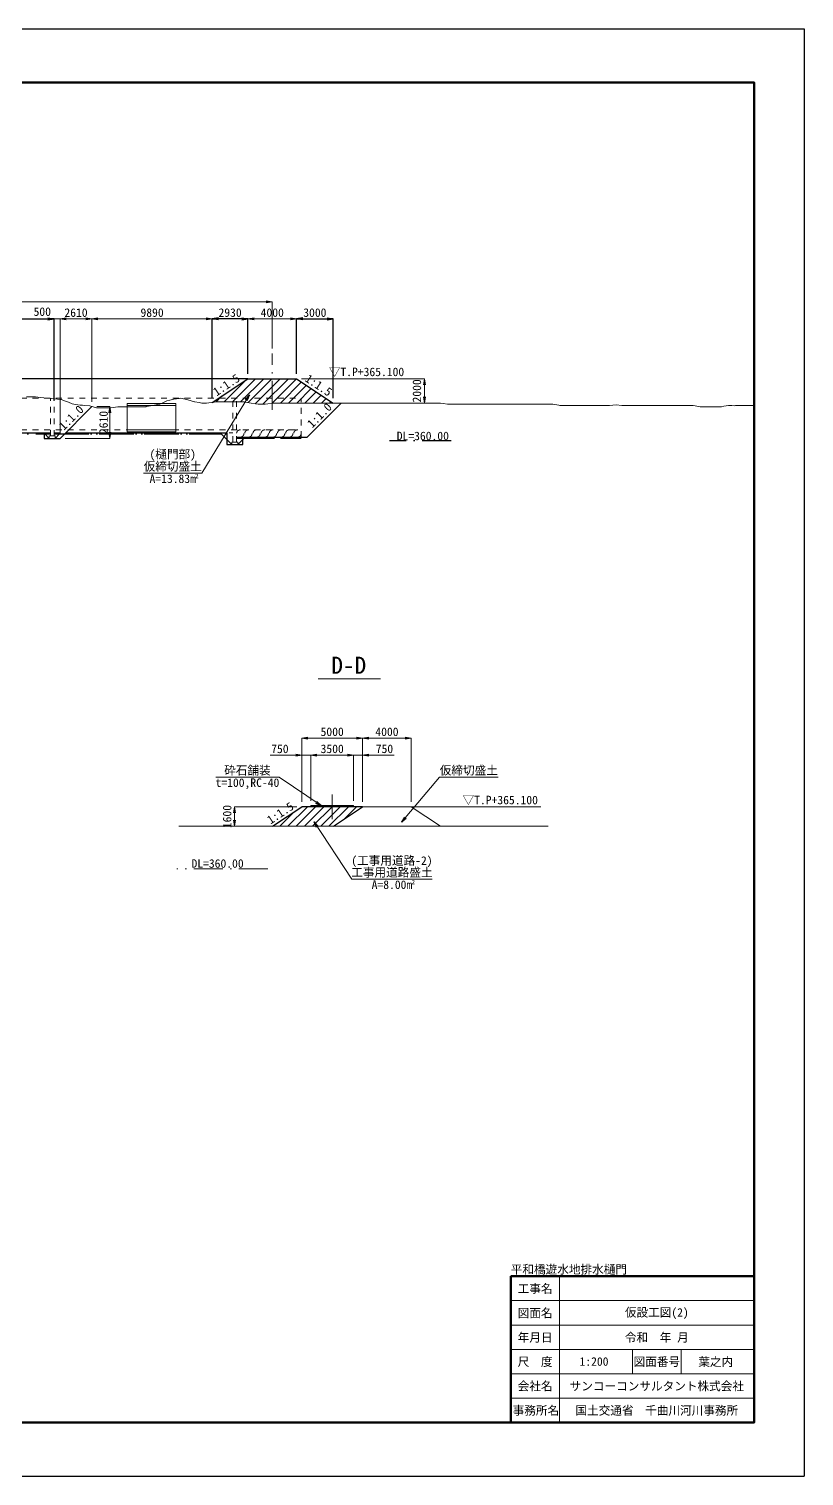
# Model space of a CAD drawing. Header units: millimetres. Extents: x -256476 to 341554, y -216330 to 457415.
# Drawn here: x 108197 to 171890, y -216330 to -97530 of the extents above; entities that cross this region are included whole.
import ezdxf
from ezdxf.enums import TextEntityAlignment as Align

# ---------------------------------------------------------------- set-up
doc = ezdxf.new("R2010")
doc.units = ezdxf.units.MM
doc.header["$LTSCALE"] = 400
doc.header["$PDSIZE"] = 300
doc.linetypes.add('SXF_一点短鎖線', pattern=[9.25, 6, -1.5, 0.25, -1.5])
doc.linetypes.add('SXF_跳び破線', pattern=[12, 6, -6])
doc.layers.get('Defpoints').update_dxf_attribs({"color": 153})
for name, color, linetype, lineweight in [('D-BGD', 7, 'Continuous', 13), ('D-BMK', 2, 'SXF_一点短鎖線', 13), ('D-BYP', 7, 'Continuous', 13), ('D-BYP-STR1', 2, 'Continuous', 13), ('D-BYP-STR2', 6, 'Continuous', 25), ('D-STR', 1, 'Continuous', 25), ('D-STR-DIM', 7, 'Continuous', 13), ('D-STR-HTXT', 7, 'Continuous', 13), ('D-STR-TXT', 7, 'Continuous', 13), ('D-TTL', 2, 'Continuous', 140), ('D-TTL-FRAM', 2, 'Continuous', 50), ('D-TTL-LINE', 7, 'Continuous', 13), ('D-TTL-TXT', 7, 'Continuous', 13)]:
    doc.layers.add(name, color=color, linetype=linetype, lineweight=lineweight)
doc.layers.add('Defpoints2', color=11, linetype='Continuous', plot=False)
doc.styles.add('MS ゴシック', font='MS Gothic.ttf')
doc.styles.add('ＭＳ ゴシック', font='MS Gothic.ttf')
doc.dimstyles.new('DIM-200-F', dxfattribs={"dimscale": 200, "dimtxt": 3.5, "dimasz": 2.5, "dimexe": 0, "dimexo": 2, "dimgap": 0.8, "dimtad": 1, "dimdec": 0, "dimzin": 0, "dimdsep": 46, "dimtxsty": 'MS ゴシック', "dimblk": 'OPEN', "dimcen": 0.1, "dimclrd": 256, "dimclre": 256, "dimclrt": 256, "dimaunit": 1, "dimadec": 4, "dimazin": 0, "dimtfac": 1, "dimtdec": 0, "dimtmove": 2, "dimatfit": 3, "dimldrblk": 'OPEN', "dimfxl": 1, "dimtolj": 1, "dimtzin": 0, "dimlwd": -1, "dimlwe": -1, "dimarcsym": 2})

# ---------------------------------------------------------------- blocks, each defined once
blk = doc.blocks.new('_Open')
at = {"color": 0, "linetype": 'ByBlock', "lineweight": -2}
for p, q in [((-1, 0.17), (0, 0)), ((-1, -0.17), (0, 0)), ((0, 0), (-1, 0))]:
    blk.add_line(p, q, dxfattribs=at)
blk = doc.blocks.new('*D24')
at = {"layer": 'D-STR-DIM', "transparency": 16777216}
for p, q in [((126192, -125842), (126192, -121332)), ((126692, -121332), (129692, -121332)), ((130192, -125842), (130192, -121332))]:
    blk.add_line(p, q, dxfattribs=at)
at = {"layer": 'Defpoints', "color": 0, "transparency": 16777216}
for p in [(130192, -121332), (126192, -126242, 354000), (130192, -126242, 354000)]:
    blk.add_point(p, dxfattribs=at)
at = {"layer": 'D-STR-DIM', "transparency": 16777216, "xscale": 500, "yscale": 500, "zscale": 500, "rotation": 180}
blk.add_blockref('_Open', (126192, -121332), dxfattribs=at)
at = {"layer": 'D-STR-DIM', "transparency": 16777216, "xscale": 500, "yscale": 500, "zscale": 500}
blk.add_blockref('_Open', (130192, -121332), dxfattribs=at)
at = {"layer": 'D-STR-DIM', "transparency": 16777216, "insert": (128192, -120822), "char_height": 700, "attachment_point": 5, "style": 'MS ゴシック'}
blk.add_mtext('\\A1;4000', dxfattribs=at)
blk = doc.blocks.new('*D37')
at = {"layer": 'D-STR-DIM', "transparency": 16777216}
for p, q in [((130592, -126242), (140705, -126242)), ((140705, -127742), (140705, -126742)), ((133592, -128242), (140705, -128242))]:
    blk.add_line(p, q, dxfattribs=at)
at = {"layer": 'Defpoints', "color": 0, "transparency": 16777216}
for p in [(130192, -126242, 354000), (140705, -126242), (133192, -128242, 354000)]:
    blk.add_point(p, dxfattribs=at)
at = {"layer": 'D-STR-DIM', "transparency": 16777216, "xscale": 500, "yscale": 500, "zscale": 500}
for p, rotation in [((140705, -126242), 90), ((140705, -128242), 270)]:
    blk.add_blockref('_Open', p, dxfattribs=dict(at, rotation=rotation))
at = {"layer": 'D-STR-DIM', "transparency": 16777216, "insert": (140078, -127242), "char_height": 700, "attachment_point": 5, "rotation": 90, "style": 'MS ゴシック'}
blk.add_mtext('\\A1;2000', dxfattribs=at)
blk = doc.blocks.new('*D38')
at = {"layer": 'D-STR-DIM', "transparency": 16777216}
for p, q in [((75224, -122818), (75224, -119932)), ((127692, -119932), (75724, -119932)), ((128192, -123775), (128192, -119932))]:
    blk.add_line(p, q, dxfattribs=at)
at = {"layer": 'Defpoints', "color": 0, "transparency": 16777216}
for p in [(75224, -119932), (75224, -123218, 354000), (128192, -124175, 354000)]:
    blk.add_point(p, dxfattribs=at)
at = {"layer": 'D-STR-DIM', "transparency": 16777216, "xscale": 500, "yscale": 500, "zscale": 500, "rotation": 180}
blk.add_blockref('_Open', (75224, -119932), dxfattribs=at)
at = {"layer": 'D-STR-DIM', "transparency": 16777216, "xscale": 500, "yscale": 500, "zscale": 500}
blk.add_blockref('_Open', (128192, -119932), dxfattribs=at)
at = {"layer": 'D-STR-DIM', "transparency": 16777216, "insert": (101708, -119422), "char_height": 700, "attachment_point": 5, "style": 'MS ゴシック'}
blk.add_mtext('\\A1;52970', dxfattribs=at)
blk = doc.blocks.new('*D98')
at = {"layer": 'D-STR-DIM', "transparency": 16777216}
for p, q in [((135615, -160991), (135615, -155743)), ((136115, -155743), (139115, -155743)), ((139615, -160991), (139615, -155743))]:
    blk.add_line(p, q, dxfattribs=at)
at = {"layer": 'Defpoints', "color": 0, "transparency": 16777216}
for p in [(139615, -155743), (135615, -161391), (139615, -161391)]:
    blk.add_point(p, dxfattribs=at)
at = {"layer": 'D-STR-DIM', "transparency": 16777216, "xscale": 500, "yscale": 500, "zscale": 500, "rotation": 180}
blk.add_blockref('_Open', (135615, -155743), dxfattribs=at)
at = {"layer": 'D-STR-DIM', "transparency": 16777216, "xscale": 500, "yscale": 500, "zscale": 500}
blk.add_blockref('_Open', (139615, -155743), dxfattribs=at)
at = {"layer": 'D-STR-DIM', "transparency": 16777216, "insert": (137615, -155233), "char_height": 700, "attachment_point": 5, "style": 'MS ゴシック'}
blk.add_mtext('\\A1;4000', dxfattribs=at)
blk = doc.blocks.new('*D99')
at = {"layer": 'D-STR-DIM', "transparency": 16777216}
for p, q in [((130615, -160991), (130615, -155743)), ((131115, -155743), (135115, -155743)), ((135615, -160991), (135615, -155743))]:
    blk.add_line(p, q, dxfattribs=at)
at = {"layer": 'Defpoints', "color": 0, "transparency": 16777216}
for p in [(135615, -155743), (130615, -161391), (135615, -161391)]:
    blk.add_point(p, dxfattribs=at)
at = {"layer": 'D-STR-DIM', "transparency": 16777216, "xscale": 500, "yscale": 500, "zscale": 500, "rotation": 180}
blk.add_blockref('_Open', (130615, -155743), dxfattribs=at)
at = {"layer": 'D-STR-DIM', "transparency": 16777216, "xscale": 500, "yscale": 500, "zscale": 500}
blk.add_blockref('_Open', (135615, -155743), dxfattribs=at)
at = {"layer": 'D-STR-DIM', "transparency": 16777216, "insert": (133115, -155233), "char_height": 700, "attachment_point": 5, "style": 'MS ゴシック'}
blk.add_mtext('\\A1;5000', dxfattribs=at)
blk = doc.blocks.new('*D100')
at = {"layer": 'D-STR-DIM', "transparency": 16777216}
for p, q in [((130215, -161391), (125079, -161391)), ((125079, -161891), (125079, -162491)), ((127815, -162991), (125079, -162991))]:
    blk.add_line(p, q, dxfattribs=at)
at = {"layer": 'Defpoints', "color": 0, "transparency": 16777216}
for p in [(130615, -161391), (125079, -162991), (128215, -162991)]:
    blk.add_point(p, dxfattribs=at)
at = {"layer": 'D-STR-DIM', "transparency": 16777216, "xscale": 500, "yscale": 500, "zscale": 500}
for p, rotation in [((125079, -161391), 90), ((125079, -162991), 270)]:
    blk.add_blockref('_Open', p, dxfattribs=dict(at, rotation=rotation))
at = {"layer": 'D-STR-DIM', "transparency": 16777216, "insert": (124489, -162191), "char_height": 700, "attachment_point": 5, "rotation": 90, "style": 'MS ゴシック'}
blk.add_mtext('\\A1;1600', dxfattribs=at)
blk = doc.blocks.new('*D101')
at = {"layer": 'D-STR-DIM', "transparency": 16777216}
for p, q in [((131365, -160891), (131365, -157143)), ((131865, -157143), (134365, -157143)), ((134865, -160891), (134865, -157143))]:
    blk.add_line(p, q, dxfattribs=at)
at = {"layer": 'Defpoints', "color": 0, "transparency": 16777216}
for p in [(134865, -157143), (131365, -161291), (134865, -161291)]:
    blk.add_point(p, dxfattribs=at)
at = {"layer": 'D-STR-DIM', "transparency": 16777216, "xscale": 500, "yscale": 500, "zscale": 500, "rotation": 180}
blk.add_blockref('_Open', (131365, -157143), dxfattribs=at)
at = {"layer": 'D-STR-DIM', "transparency": 16777216, "xscale": 500, "yscale": 500, "zscale": 500}
blk.add_blockref('_Open', (134865, -157143), dxfattribs=at)
at = {"layer": 'D-STR-DIM', "transparency": 16777216, "insert": (133115, -156633), "char_height": 700, "attachment_point": 5, "style": 'MS ゴシック'}
blk.add_mtext('\\A1;3500', dxfattribs=at)
blk = doc.blocks.new('*D102')
at = {"layer": 'D-STR-DIM', "transparency": 16777216}
for p, q in [((134365, -157143), (133865, -157143)), ((134865, -160891), (134865, -157143)), ((134865, -157143), (135615, -157143)), ((135615, -160991), (135615, -157143)), ((136115, -157143), (138207, -157143))]:
    blk.add_line(p, q, dxfattribs=at)
at = {"layer": 'Defpoints', "color": 0, "transparency": 16777216}
for p in [(135615, -157143), (134865, -161291), (135615, -161391)]:
    blk.add_point(p, dxfattribs=at)
at = {"layer": 'D-STR-DIM', "transparency": 16777216, "xscale": 500, "yscale": 500, "zscale": 500}
blk.add_blockref('_Open', (134865, -157143), dxfattribs=at)
at = {"layer": 'D-STR-DIM', "transparency": 16777216, "xscale": 500, "yscale": 500, "zscale": 500, "rotation": 180}
blk.add_blockref('_Open', (135615, -157143), dxfattribs=at)
at = {"layer": 'D-STR-DIM', "transparency": 16777216, "insert": (137411, -156633), "char_height": 700, "attachment_point": 5, "style": 'MS ゴシック'}
blk.add_mtext('\\A1;750', dxfattribs=at)
blk = doc.blocks.new('*D103')
at = {"layer": 'D-STR-DIM', "transparency": 16777216}
for p, q in [((130115, -157143), (128023, -157143)), ((130615, -160991), (130615, -157143)), ((131365, -157143), (130615, -157143)), ((131365, -160891), (131365, -157143)), ((131865, -157143), (132365, -157143))]:
    blk.add_line(p, q, dxfattribs=at)
at = {"layer": 'Defpoints', "color": 0, "transparency": 16777216}
for p in [(130615, -157143), (130615, -161391), (131365, -161291)]:
    blk.add_point(p, dxfattribs=at)
at = {"layer": 'D-STR-DIM', "transparency": 16777216, "xscale": 500, "yscale": 500, "zscale": 500}
blk.add_blockref('_Open', (130615, -157143), dxfattribs=at)
at = {"layer": 'D-STR-DIM', "transparency": 16777216, "xscale": 500, "yscale": 500, "zscale": 500, "rotation": 180}
blk.add_blockref('_Open', (131365, -157143), dxfattribs=at)
at = {"layer": 'D-STR-DIM', "transparency": 16777216, "insert": (128819, -156633), "char_height": 700, "attachment_point": 5, "style": 'MS ゴシック'}
blk.add_mtext('\\A1;750', dxfattribs=at)
blk = doc.blocks.new('*D118')
at = {"layer": 'Defpoints', "transparency": 16777216}
for p, q in [((123262, -127795), (123262, -121332)), ((125692, -121332), (123762, -121332)), ((126192, -125842), (126192, -121332))]:
    blk.add_line(p, q, dxfattribs=at)
at = {"layer": 'Defpoints', "color": 0, "transparency": 16777216}
for p in [(123262, -121332), (126192, -126242), (123262, -128195)]:
    blk.add_point(p, dxfattribs=at)
at = {"layer": 'Defpoints', "transparency": 16777216, "xscale": 500, "yscale": 500, "zscale": 500, "rotation": 180}
blk.add_blockref('_Open', (123262, -121332), dxfattribs=at)
at = {"layer": 'Defpoints', "transparency": 16777216, "xscale": 500, "yscale": 500, "zscale": 500}
blk.add_blockref('_Open', (126192, -121332), dxfattribs=at)
at = {"layer": 'Defpoints', "transparency": 16777216, "insert": (124727, -120822), "char_height": 700, "attachment_point": 5, "style": 'MS ゴシック'}
blk.add_mtext('\\A1;2930', dxfattribs=at)
blk = doc.blocks.new('*D119')
at = {"layer": 'Defpoints', "transparency": 16777216}
for p, q in [((130192, -125842), (130192, -121332)), ((130692, -121332), (132692, -121332)), ((133192, -127842), (133192, -121332))]:
    blk.add_line(p, q, dxfattribs=at)
at = {"layer": 'Defpoints', "color": 0, "transparency": 16777216}
for p in [(133192, -121332), (130192, -126242, 354000), (133192, -128242, 354000)]:
    blk.add_point(p, dxfattribs=at)
at = {"layer": 'Defpoints', "transparency": 16777216, "xscale": 500, "yscale": 500, "zscale": 500, "rotation": 180}
blk.add_blockref('_Open', (130192, -121332), dxfattribs=at)
at = {"layer": 'Defpoints', "transparency": 16777216, "xscale": 500, "yscale": 500, "zscale": 500}
blk.add_blockref('_Open', (133192, -121332), dxfattribs=at)
at = {"layer": 'Defpoints', "transparency": 16777216, "insert": (131692, -120822), "char_height": 700, "attachment_point": 5, "style": 'MS ゴシック'}
blk.add_mtext('\\A1;3000', dxfattribs=at)
blk = doc.blocks.new('*D144')
at = {"layer": 'Defpoints', "transparency": 16777216}
for p, q in [((90262, -128030), (90262, -121332)), ((90762, -121332), (109762, -121332)), ((110262, -128030), (110262, -121332))]:
    blk.add_line(p, q, dxfattribs=at)
at = {"layer": 'Defpoints', "color": 0, "transparency": 16777216}
for p in [(110262, -121332), (90262, -128430), (110262, -128430)]:
    blk.add_point(p, dxfattribs=at)
at = {"layer": 'Defpoints', "transparency": 16777216, "xscale": 500, "yscale": 500, "zscale": 500, "rotation": 180}
blk.add_blockref('_Open', (90262, -121332), dxfattribs=at)
at = {"layer": 'Defpoints', "transparency": 16777216, "xscale": 500, "yscale": 500, "zscale": 500}
blk.add_blockref('_Open', (110262, -121332), dxfattribs=at)
at = {"layer": 'Defpoints', "transparency": 16777216, "insert": (100262, -120822), "char_height": 700, "attachment_point": 5, "style": 'MS ゴシック'}
blk.add_mtext('\\A1;20000', dxfattribs=at)
blk = doc.blocks.new('*D145')
at = {"layer": 'D-STR-DIM', "transparency": 16777216}
for p, q in [((113370, -128134), (113370, -121332)), ((113870, -121332), (122762, -121332)), ((123262, -127795), (123262, -121332))]:
    blk.add_line(p, q, dxfattribs=at)
at = {"layer": 'Defpoints', "color": 0, "transparency": 16777216}
for p in [(123262, -121332), (123262, -128195), (113370, -128534)]:
    blk.add_point(p, dxfattribs=at)
at = {"layer": 'D-STR-DIM', "transparency": 16777216, "xscale": 500, "yscale": 500, "zscale": 500, "rotation": 180}
blk.add_blockref('_Open', (113370, -121332), dxfattribs=at)
at = {"layer": 'D-STR-DIM', "transparency": 16777216, "xscale": 500, "yscale": 500, "zscale": 500}
blk.add_blockref('_Open', (123262, -121332), dxfattribs=at)
at = {"layer": 'D-STR-DIM', "transparency": 16777216, "insert": (118316, -120822), "char_height": 700, "attachment_point": 5, "style": 'MS ゴシック'}
blk.add_mtext('\\A1;9890', dxfattribs=at)
blk = doc.blocks.new('*D146')
at = {"layer": 'D-STR-DIM', "transparency": 16777216}
for p, q in [((109762, -121332), (109262, -121332)), ((110262, -128030), (110262, -121332)), ((110262, -121332), (110762, -121332)), ((110762, -130742), (110762, -121332)), ((111262, -121332), (111762, -121332))]:
    blk.add_line(p, q, dxfattribs=at)
at = {"layer": 'Defpoints', "color": 0, "transparency": 16777216}
for p in [(110762, -121332), (110262, -128430), (110762, -131142)]:
    blk.add_point(p, dxfattribs=at)
at = {"layer": 'D-STR-DIM', "transparency": 16777216, "xscale": 500, "yscale": 500, "zscale": 500}
blk.add_blockref('_Open', (110262, -121332), dxfattribs=at)
at = {"layer": 'D-STR-DIM', "transparency": 16777216, "xscale": 500, "yscale": 500, "zscale": 500, "rotation": 180}
blk.add_blockref('_Open', (110762, -121332), dxfattribs=at)
at = {"layer": 'D-STR-DIM', "transparency": 16777216, "insert": (109293, -120742), "char_height": 700, "attachment_point": 5, "style": 'MS ゴシック'}
blk.add_mtext('\\A1;500', dxfattribs=at)
blk = doc.blocks.new('*D147')
at = {"layer": 'D-STR-DIM', "transparency": 16777216}
for p, q in [((110762, -130742), (110762, -121332)), ((111262, -121332), (112870, -121332)), ((113370, -128134), (113370, -121332))]:
    blk.add_line(p, q, dxfattribs=at)
at = {"layer": 'Defpoints', "color": 0, "transparency": 16777216}
for p in [(113370, -121332), (113370, -128534), (110762, -131142)]:
    blk.add_point(p, dxfattribs=at)
at = {"layer": 'D-STR-DIM', "transparency": 16777216, "xscale": 500, "yscale": 500, "zscale": 500, "rotation": 180}
blk.add_blockref('_Open', (110762, -121332), dxfattribs=at)
at = {"layer": 'D-STR-DIM', "transparency": 16777216, "xscale": 500, "yscale": 500, "zscale": 500}
blk.add_blockref('_Open', (113370, -121332), dxfattribs=at)
at = {"layer": 'D-STR-DIM', "transparency": 16777216, "insert": (112066, -120822), "char_height": 700, "attachment_point": 5, "style": 'MS ゴシック'}
blk.add_mtext('\\A1;2610', dxfattribs=at)
blk = doc.blocks.new('*D156')
at = {"layer": 'D-STR-DIM', "transparency": 16777216}
for p, q in [((113770, -128534), (114842, -128534)), ((114842, -129034), (114842, -130642)), ((111162, -131142), (114842, -131142))]:
    blk.add_line(p, q, dxfattribs=at)
at = {"layer": 'Defpoints', "color": 0, "transparency": 16777216}
for p in [(113370, -128534), (110762, -131142), (114842, -131142)]:
    blk.add_point(p, dxfattribs=at)
at = {"layer": 'D-STR-DIM', "transparency": 16777216, "xscale": 500, "yscale": 500, "zscale": 500}
for p, rotation in [((114842, -128534), 90), ((114842, -131142), 270)]:
    blk.add_blockref('_Open', p, dxfattribs=dict(at, rotation=rotation))
at = {"layer": 'D-STR-DIM', "transparency": 16777216, "insert": (114332, -129838), "char_height": 700, "attachment_point": 5, "rotation": 90, "style": 'MS ゴシック'}
blk.add_mtext('\\A1;2610', dxfattribs=at)

msp = doc.modelspace()

# ---------------------------------------------------------------- hatches: boundary and pattern name
at = {"layer": 'D-BYP-STR1', "transparency": 33554687}
h = msp.add_hatch(dxfattribs=at)
h.set_pattern_fill('ANSI31', color=256, scale=150)
h.set_pattern_definition([(45, (0, 15000), (-336.7596, 336.7596), [])])
h.paths.add_polyline_path([(130192, -126241.9), (126192, -126241.9), (123262.1, -128195.2), (123569.3, -128141.9), (123801.8, -128141.9), (124146, -128141.9), (124611.2, -128141.9), (124722.7, -128141.9), (124805.2, -128141.9), (125299.4, -128141.9), (125808.6, -128141.9), (125876.1, -128148.6), (125967.3, -128157.7), (126452.8, -128241.9), (126812, -128304.2), (127029.5, -128341.9), (127323.5, -128341.9), (127606.2, -128321), (127815.4, -128305.6), (128182.9, -128241.9), (128679.6, -128241.9), (128759.6, -128241.9), (128818.8, -128241.9), (129336.3, -128241.9), (129513.6, -128241.9), (129822.2, -128241.9), (129879.9, -128241.9), (129913, -128241.9), (130035.7, -128241.9), (130489.7, -128241.9), (130825.6, -128241.9), (131066.4, -128241.9), (131391.8, -128241.9), (131643.1, -128241.9), (131829, -128241.9), (132219.8, -128241.9), (132748, -128241.9), (132796.5, -128241.9), (132832.4, -128241.9), (133192, -128241.9)])
h = msp.add_hatch(dxfattribs=at)
h.set_pattern_fill('ANSI31', color=256, scale=150)
h.set_pattern_definition([(45, (-31572.3, 235649.4), (-336.7596, 336.7596), [])])
h.paths.add_polyline_path([(128215, -162991.2), (133215, -162991.2), (135615, -161391.2), (130615, -161391.2)])

# ---------------------------------------------------------------- linework, layer by layer
at = {"layer": 'D-BGD'}
msp.add_line((120506.8, -162991.2), (150871.8, -162991.2), dxfattribs=at)
at = {"layer": 'D-BGD', "linetype": 'Continuous', "lineweight": 13}
msp.add_lwpolyline([(167789.8, -128441.9), (167398.5, -128441.9), (166948.1, -128441.9), (166867.9, -128441.9), (166821.8, -128441.9), (166501.7, -128441.9), (166245.1, -128441.9), (166135.5, -128460.9), (165944.7, -128441.9), (165668.4, -128441.9), (165294.9, -128506.7), (165091.7, -128541.9), (164941.3, -128541.9), (164515, -128541.9), (164304.4, -128541.9), (163938.3, -128541.9), (163938.1, -128541.9), (163937.9, -128541.9), (163571.9, -128541.9), (163361.6, -128541.9), (162934.5, -128467.8), (162784.9, -128441.9), (162582.7, -128441.9), (162208.2, -128441.9), (161931.1, -128441.9), (161631.5, -128441.9), (161226.5, -128441.9), (161054.8, -128441.9), (160927.7, -128441.9), (160478.1, -128441.9), (159924.3, -128441.9), (159901.4, -128441.9), (159870.4, -128441.9), (159324.7, -128441.9), (158920.9, -128441.9), (158748, -128441.9), (158514.3, -128441.9), (158171.3, -128441.9), (157917.5, -128441.9), (157594.6, -128441.9), (157158.2, -128441.9), (157017.9, -128441.9), (156914.1, -128441.9), (156441.2, -128394.8), (155910.7, -128433.9), (155864.5, -128441.9), (155802, -128441.9), (155287.8, -128441.9), (154907.3, -128441.9), (154711.1, -128441.9), (154445.9, -128441.9), (154134.4, -128441.9), (153903.9, -128441.9), (153557.7, -128441.9), (153089.8, -128441.9), (152981, -128441.9), (152900.5, -128441.9), (152404.3, -128441.9), (152219.2, -128441.9), (151897.1, -128441.9), (151827.6, -128441.9), (151733.7, -128425.6), (151250.9, -128341.9), (150893.7, -128341.9), (150674.2, -128341.9), (150377.6, -128341.9), (150097.5, -128341.9), (149890.3, -128341.9), (149520.8, -128341.9), (149021.4, -128341.9), (148944.1, -128341.9), (148886.9, -128341.9), (148367.4, -128341.9), (147883.5, -128341.9), (147790.7, -128341.9), (147665.3, -128341.9), (147214, -128341.9), (146880.1, -128341.9), (146637.3, -128341.9), (146309.2, -128341.9), (146060.6, -128341.9), (145876.7, -128341.9), (145483.9, -128341.9), (144953.1, -128341.9), (144907.2, -128341.9), (144873.2, -128341.9), (144330.5, -128341.9), (143869.8, -128341.9), (143753.8, -128341.9), (143596.9, -128341.9), (143177.1, -128341.9), (142866.4, -128341.9), (142600.4, -128341.9), (142240.8, -128279.5), (142023.7, -128241.9), (141863, -128241.9), (141447, -128241.9), (140884.7, -128241.9), (140870.3, -128241.9), (140866.4, -128241.9), (140859.6, -128241.9), (140500.2, -128241.9), (140293.6, -128241.9), (139856.2, -128241.9), (139716.9, -128241.9), (139528.6, -128241.9), (139140.2, -128241.9), (138852.8, -128241.9), (138563.5, -128241.9), (138172.5, -128241.9), (137986.8, -128241.9), (137849.4, -128241.9), (137570.4, -128241.9), (137410.1, -128241.9), (137204.2, -128241.9), (136846, -128241.9), (136833.4, -128241.9), (136816.3, -128241.9), (136256.7, -128241.9), (135842.6, -128241.9), (135680, -128241.9), (135460.2, -128241.9), (135103.3, -128241.9), (134839.2, -128241.9), (134526.6, -128241.9), (134104.1, -128241.9), (133949.9, -128241.9), (133835.8, -128241.9), (133373.2, -128241.9), (132832.4, -128241.9), (132796.5, -128241.9), (132748, -128241.9), (132219.8, -128241.9), (131829, -128241.9), (131643.1, -128241.9), (131391.8, -128241.9), (131066.4, -128241.9), (130825.6, -128241.9), (130489.7, -128241.9), (130035.7, -128241.9), (129913, -128241.9), (129879.9, -128241.9), (129822.2, -128241.9), (129513.6, -128241.9), (129336.3, -128241.9), (128818.8, -128241.9), (128759.6, -128241.9), (128679.6, -128241.9), (128182.9, -128241.9), (127815.4, -128305.6), (127606.2, -128321), (127323.5, -128341.9), (127029.5, -128341.9), (126812, -128304.2), (126452.8, -128241.9), (125967.3, -128157.7), (125876.1, -128148.6), (125808.6, -128141.9), (125299.4, -128141.9), (124805.2, -128141.9), (124722.7, -128141.9), (124611.2, -128141.9), (124146, -128141.9), (123801.8, -128141.9), (123569.3, -128141.9), (123255.1, -128196.4), (122992.6, -128222.5), (122798.4, -128241.9), (122555.5, -128241.9), (122415.9, -128241.9), (122189.3, -128202.6), (121839.2, -128141.9), (121823.1, -128141.9), (121795, -128134.2), (121262.5, -127988.8), (120791.6, -127860.2), (120685.8, -127841.9), (120542.9, -127866.7), (120109.1, -127909.9), (119788.2, -127997.5), (119532.4, -128067.4), (119186.7, -128221.7), (118955.7, -128324.9), (118784.8, -128371.5), (118379, -128441.9), (117830.6, -128537), (117802.3, -128541.9), (117794.7, -128541.9), (117781.4, -128541.9), (117428.4, -128541.9), (117225.6, -128541.9), (116778, -128541.9), (116648.9, -128541.9), (116474.5, -128541.9), (116072.2, -128541.9), (115774.6, -128541.9), (115495.5, -128541.9), (115118.4, -128607.3), (114918.8, -128641.9), (114771.2, -128641.9), (114342.1, -128641.9), (113767.7, -128641.9), (113765.4, -128641.7), (113762.2, -128640.8), (113188.7, -128484.2), (112764.3, -128441.9), (112612, -128426.7), (112406.1, -128406.2), (112035.3, -128369.2), (111760.9, -128294.3), (111458.6, -128181.6), (111050, -128029.3), (110881.9, -127954.3), (110757.5, -127941.9), (110305.2, -127896.8), (109754.1, -127841.9), (109728.5, -127841.9), (109693.9, -127835.9), (109151.8, -127781.9), (108750.7, -127741.9), (108639.2, -127741.9), (108575.1, -127741.9), (108273, -127741.9), (107998.4, -127741.9)], dxfattribs=at)
at = {"layer": 'D-BMK'}
for p, q in [((128192, -128809.9), (128192, -124174.7)), ((133115, -160391.2), (133115, -162391.2))]:
    msp.add_line(p, q, dxfattribs=at)
at = {"layer": 'D-BMK', "linetype": 'SXF_一点短鎖線'}
msp.add_line((127837.3, -166491.2), (120343.9, -166491.2), dxfattribs=at)
at = {"layer": 'D-BYP'}
for p in [(135615, -161391.2), (142015, -162991.2)]:
    msp.add_line(p, (139615, -161391.2), dxfattribs=at)
at = {"layer": 'D-BYP-STR1', "linetype": 'SXF_跳び破線', "ltscale": 0.2}
for p, q in [((90262.1, -127841.9), (130562.1, -127841.9)), ((109962.1, -130941.9), (109962.1, -127841.9)), ((110262.1, -130941.9), (110262.1, -127841.9)), ((124962.1, -131441.9, 0), (124962.1, -127841.9, 0)), ((125262.1, -131441.9, 0), (125262.1, -127841.9, 0)), ((130562.1, -131041.9, 0), (130562.1, -127841.9, 0)), ((90262.1, -130441.9), (130562.1, -130441.9)), ((90262.1, -130691.9), (109962.1, -130691.9)), ((109962.1, -130941.9), (110262.1, -130941.9)), ((110262.1, -130691.9), (124962.1, -130691.9)), ((124962.1, -131441.9, 0), (125262.1, -131441.9, 0)), ((125262.1, -131041.9, 0), (130562.1, -131041.9, 0)), ((125262.1, -131041.9, 0), (125262.1, -131441.9, 0))]:
    msp.add_line(p, q, dxfattribs=at)
at = {"layer": 'D-BYP-STR1', "ltscale": 5}
for p, q in [((116262.1, -128441.9), (120262.1, -128441.9)), ((116262.1, -130441.9), (120262.1, -130441.9)), ((116262.1, -130441.9), (120262.1, -130441.9))]:
    msp.add_line(p, q, dxfattribs=at)
at = {"layer": 'D-BYP-STR1'}
for p, q in [((131365, -161391.2), (131365, -161291.2)), ((131365, -161291.2), (134865, -161291.2)), ((134865, -161291.2), (134865, -161391.2))]:
    msp.add_line(p, q, dxfattribs=at)
at = {"layer": 'D-BYP-STR1', "ltscale": 5}
msp.add_lwpolyline([(116262.1, -128291.9), (120262.1, -128291.9), (120262.1, -130591.9), (116262.1, -130591.9)], close=True, dxfattribs=at)
at = {"layer": 'D-BYP-STR1', "linetype": 'SXF_跳び破線', "ltscale": 0.2}
msp.add_lwpolyline([(109862.1, -131141.9), (110362.1, -131141.9), (110362.1, -130941.9), (109862.1, -130941.9)], close=True, dxfattribs=at)
at = {"layer": 'D-BYP-STR1', "linetype": 'SXF_跳び破線', "ltscale": 0.2, "elevation": 0}
msp.add_lwpolyline([(124862.1, -131641.9), (125362.1, -131641.9), (125362.1, -131441.9), (124862.1, -131441.9)], close=True, dxfattribs=at)
at = {"layer": 'D-BYP-STR1', "linetype": 'SXF_跳び破線', "ltscale": 0.2}
for centre in [(125562.1, -130741.9, 0), (126233.5, -130741.9, 0), (126905, -130741.9, 0), (127576.4, -130741.9, 0), (128247.8, -130741.9, 0), (128919.2, -130741.9, 0), (129590.7, -130741.9, 0), (130262.1, -130741.9, 0)]:
    msp.add_circle(centre, 300, dxfattribs=at)
at = {"layer": 'D-BYP-STR2'}
msp.add_line((110762.1, -131141.9), (113370.2, -128533.8), dxfattribs=at)
msp.add_lwpolyline([(90262.1, -130691.9), (109462.1, -130691.9), (109462.1, -131141.9), (110762.1, -131141.9)], dxfattribs=at)
at = {"layer": 'D-STR'}
for p, q in [((123262.1, -128195.2), (126192, -126241.9)), ((128215, -162991.2), (130615, -161391.2)), ((135615, -161391.2), (130615, -161391.2)), ((133215, -162991.2), (135615, -161391.2))]:
    msp.add_line(p, q, dxfattribs=at)
at = {"layer": 'D-STR', "elevation": 354000}
msp.add_lwpolyline([(126192, -126241.9), (130192, -126241.9), (133192, -128241.9)], dxfattribs=at)
at = {"layer": 'D-STR-HTXT'}
for p, q in [((117612.7, -134004), (122412.7, -134004)), ((123552.8, -158954.6), (128752.8, -158954.6)), ((141941.5, -158954.6), (146741.5, -158954.6)), ((139615, -161391.2), (150271.8, -161391.2)), ((134724.5, -167332.5), (141324.5, -167332.5))]:
    msp.add_line(p, q, dxfattribs=at)
at = {"layer": 'D-TTL'}
msp.add_lwpolyline([(7789.8, -101930.1), (167789.8, -101930.1), (167789.8, -211930.1), (7789.8, -211930.1)], close=True, dxfattribs=at)
at = {"layer": 'D-TTL-FRAM'}
for p, q in [((147789.8, -211930.1), (147789.8, -199930.1)), ((147789.8, -199930.1), (167789.8, -199930.1))]:
    msp.add_line(p, q, dxfattribs=at)
at = {"layer": 'D-TTL-LINE'}
for p, q in [((131972.5, -150886.7), (137079.1, -150886.7)), ((151789.8, -211930.1), (151789.8, -199930.1)), ((147789.8, -201930.1), (167789.8, -201930.1)), ((147789.8, -203930.1), (167789.8, -203930.1)), ((147789.8, -205930.1), (167789.8, -205930.1)), ((157789.8, -207930.1), (157789.8, -205930.1)), ((161789.8, -207930.1), (161789.8, -205930.1)), ((147789.8, -207930.1), (167789.8, -207930.1)), ((147789.8, -209930.1), (167789.8, -209930.1))]:
    msp.add_line(p, q, dxfattribs=at)
at = {"layer": 'Defpoints', "color": 1}
for p, q in [((3689.8, -97530.1), (171889.8, -97530.1)), ((171889.8, -97530.1), (171889.8, -216330.1)), ((3689.8, -216330.1), (171889.8, -216330.1))]:
    msp.add_line(p, q, dxfattribs=at)
at = {"layer": 'Defpoints'}
msp.add_line((131062.1, -131041.9), (133862.1, -128241.9), dxfattribs=at)
at = {"layer": 'Defpoints', "linetype": 'SXF_一点短鎖線'}
for p, q in [((90262.1, -130781.9), (109962.1, -130781.9, 0)), ((110262.1, -130781.9, 0), (124962.1, -130781.9, 0)), ((125262.1, -131131.9, 0), (130562.1, -131131.9, 0)), ((142905.1, -131341.9), (137815, -131341.9))]:
    msp.add_line(p, q, dxfattribs=at)
msp.add_lwpolyline([(90262.1, -130781.9), (109502.1, -130781.9), (109862.1, -131141.9), (110362.1, -131141.9), (110362.1, -131141.9), (110722.1, -130781.9), (124002.1, -130781.9), (124862.1, -131641.9), (125362.1, -131641.9), (125872.1, -131131.9), (125872.1, -131131.9), (130562.1, -131131.9)], dxfattribs=at)
at = {"layer": 'Defpoints'}
msp.add_lwpolyline([(111212.1, -130691.9), (124462.1, -130691.9), (124462.1, -131641.9), (125762.1, -131641.9), (125762.1, -131041.9), (131062.1, -131041.9)], dxfattribs=at)
at = {"layer": 'Defpoints2'}
msp.add_line((126192, -126241.9, 354000), (81064.4, -126241.9, -354000), dxfattribs=at)

# ---------------------------------------------------------------- texts
at = {"layer": 'D-STR-TXT', "style": 'ＭＳ ゴシック'}
for s, rotation, p in [('1:1.5', 33.690068, (124727, -127218.5)), ('1:1.5', 326.309932, (131692, -127241.9, 354000)), ('1:1.0', 45, (112066.2, -129837.8)), ('1:1.5', 33.690068, (129161.5, -162360.2))]:
    msp.add_text(s, height=700, rotation=rotation, dxfattribs=at).set_placement(p, align=Align.BOTTOM_CENTER)
at = {"layer": 'D-STR-TXT', "style": 'MS ゴシック'}
for s, height, p in [('▽T.P+365.100', 700, (135935, -126241.9)), ('仮締切盛土', 700, (120012.7, -134004)), ('(樋門部)', 700, (120012.7, -133004)), ('2', 360, (121992.8, -134519.8)), ('砕石舗装', 700, (126152.8, -158954.6)), ('仮締切盛土', 700, (144341.5, -158954.6)), ('▽T.P+365.100', 700, (146923.7, -161391.2)), ('工事用道路盛土', 700, (138024.5, -167332.5)), ('(工事用道路-2)', 700, (138024.5, -166364.3)), ('2', 360, (139782.7, -167848.3))]:
    msp.add_text(s, height=height, dxfattribs=at).set_placement(p, align=Align.BOTTOM_CENTER)
for s, p in [('A=13.83m', (120012.7, -134104)), ('t=100,RC-40', (126152.8, -159054.6)), ('A=8.00m', (138024.5, -167432.5))]:
    msp.add_text(s, height=700, dxfattribs=at).set_placement(p, align=Align.TOP_CENTER)
at = {"layer": 'D-STR-TXT', "color": 7, "style": 'ＭＳ ゴシック'}
msp.add_text('DL=360.00', height=700, dxfattribs=at).set_placement((121556.2, -166391.2))
at = {"layer": 'D-TTL-TXT', "style": 'MS ゴシック'}
msp.add_text('D-D', height=1400, dxfattribs=at).set_placement((134479.1, -150886.7), align=Align.BOTTOM_CENTER)
msp.add_text('平和橋遊水地排水樋門', height=700, dxfattribs=at).set_placement((147789.8, -199930.1), align=Align.BOTTOM_LEFT)
for s, p in [('工事名', (149789.8, -200930.1)), ('図面名', (149789.8, -202930.1)), ('仮設工図(2)', (159789.8, -202930.1)), ('年月日', (149789.8, -204930.1)), ('令和  年 月', (159789.8, -204930.1)), ('尺\u3000度', (149789.8, -206930.1)), ('1:200', (154629.4, -206930.1)), ('図面番号', (159789.8, -206930.1)), ('葉之内', (164629.4, -206930.1)), ('会社名', (149789.8, -208930.1)), ('サンコーコンサルタント株式会社', (159789.8, -208930.1)), ('事務所名', (149854.1, -210930.1)), ('国土交通省\u3000千曲川河川事務所', (159789.8, -210930.1))]:
    msp.add_text(s, height=700, dxfattribs=at).set_placement(p, align=Align.MIDDLE)
at = {"layer": 'Defpoints', "style": 'ＭＳ ゴシック'}
msp.add_text('1:1.0', height=700, rotation=45, dxfattribs=at).set_placement((132462.1, -129641.9), align=Align.BOTTOM_CENTER)
msp.add_text('DL=360.00', height=700, dxfattribs=at).set_placement((138421.2, -131291.9))

# ---------------------------------------------------------------- dimensions: what is measured, and where the dimension line sits
at = {"layer": 'D-STR-DIM'}
for base, p1, p2, override, picture, middle in [((75224.1, -119931.5, -354000), (128192, -124174.7), (75224.1, -123217.5), {"dimrnd": 10, "dimtmove": 0}, '*D38', (101708, -119421.5, -354000)), ((113370.2, -121331.5), (110762.1, -131141.9), (113370.2, -128533.8), {"dimrnd": 10, "dimtmove": 0}, '*D147', (112066.2, -120821.5)), ((123262.1, -121331.5), (113370.2, -128533.8), (123262.1, -128195.2), {"dimrnd": 10, "dimtmove": 0}, '*D145', (118316.2, -120821.5)), ((130615, -157143.4), (131365, -161291.2), (130615, -161391.2), {"dimtmove": 0}, '*D103', (128818.9, -156633.4)), ((135615, -157143.4), (134865, -161291.2), (135615, -161391.2), {"dimtmove": 0}, '*D102', (137411, -156633.4))]:
    dim = msp.add_linear_dim(base=base, p1=p1, p2=p2, dimstyle='DIM-200-F', override=override, dxfattribs=at)
    dim.commit()
    dim.dimension.update_dxf_attribs({"geometry": picture, "text_midpoint": middle})
dim = msp.add_linear_dim(base=(110762.1, -121331.5), p1=(110262.1, -128430.2), p2=(110762.1, -131141.9), dimstyle='DIM-200-F', dxfattribs=at)
dim.commit()
dim.dimension.update_dxf_attribs({"geometry": '*D146', "text_midpoint": (109292.9, -120741.5), "dimtype": 160})
for base, p1, p2, picture, middle in [((130192, -121331.5), (126192, -126241.9, 354000), (130192, -126241.9, 354000), '*D24', (128192, -120821.5)), ((135615, -155743.4), (130615, -161391.2), (135615, -161391.2), '*D99', (133115, -155233.4)), ((139615, -155743.4), (135615, -161391.2), (139615, -161391.2), '*D98', (137615, -155233.4)), ((134865, -157143.4), (131365, -161291.2), (134865, -161291.2), '*D101', (133115, -156633.4))]:
    dim = msp.add_linear_dim(base=base, p1=p1, p2=p2, dimstyle='DIM-200-F', dxfattribs=at)
    dim.commit()
    dim.dimension.update_dxf_attribs({"geometry": picture, "text_midpoint": middle})
dim = msp.add_linear_dim(base=(140704.7, -126241.9), p1=(133192, -128241.9, 354000), p2=(130192, -126241.9, 354000), angle=90, dimstyle='DIM-200-F', dxfattribs=at)
dim.commit()
dim.dimension.update_dxf_attribs({"geometry": '*D37', "text_midpoint": (140077.8, -127241.9), "dimtype": 160})
dim = msp.add_linear_dim(base=(114841.6, -131141.9), p1=(113370.2, -128533.8), p2=(110762.1, -131141.9), angle=90, dimstyle='DIM-200-F', override={"dimrnd": 10, "dimtmove": 0}, dxfattribs=at)
dim.commit()
dim.dimension.update_dxf_attribs({"geometry": '*D156', "text_midpoint": (114331.6, -129837.8)})
dim = msp.add_linear_dim(base=(125078.7, -162991.2), p1=(130615, -161391.2), p2=(128215, -162991.2), angle=90, dimstyle='DIM-200-F', dxfattribs=at)
dim.commit()
dim.dimension.update_dxf_attribs({"geometry": '*D100', "text_midpoint": (124488.7, -162191.2)})
at = {"layer": 'Defpoints'}
dim = msp.add_linear_dim(base=(110262.1, -121331.5), p1=(90262.1, -128430.2), p2=(110262.1, -128430.2), dimstyle='DIM-200-F', override={"dimrnd": 10}, dxfattribs=at)
dim.commit()
dim.dimension.update_dxf_attribs({"geometry": '*D144', "text_midpoint": (100262.1, -120821.5)})
for base, p1, p2, picture, middle in [((123262.1, -121331.5), (126192, -126241.9), (123262.1, -128195.2), '*D118', (124727, -120821.5)), ((133192, -121331.5), (130192, -126241.9, 354000), (133192, -128241.9, 354000), '*D119', (131692, -120821.5))]:
    dim = msp.add_linear_dim(base=base, p1=p1, p2=p2, dimstyle='DIM-200-F', dxfattribs=at)
    dim.commit()
    dim.dimension.update_dxf_attribs({"geometry": picture, "text_midpoint": middle})

# ---------------------------------------------------------------- leaders
at = {"layer": 'D-STR-HTXT'}
for points in [[(126308.6, -127559.9), (122412.7, -134004)], [(132217, -161291.2), (128752.8, -158954.6)], [(138810.6, -162662.1), (141941.5, -158954.6)], [(131634.1, -162621.8), (134724.5, -167332.5)]]:
    msp.add_leader(points, dimstyle='DIM-200-F', override={"dimgap": 0.8, "dimtad": 0}, dxfattribs=at)

doc.saveas('drawing.dxf')
